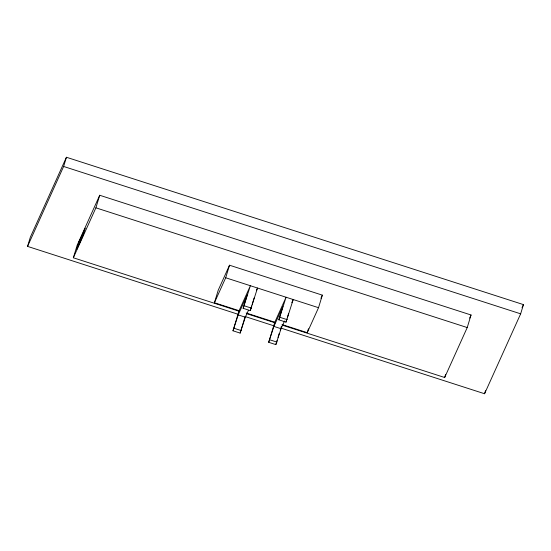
<?xml version="1.0" encoding="UTF-8"?>
<svg xmlns="http://www.w3.org/2000/svg" width="551" height="551" viewBox="0 0 551 551"><rect width="100%" height="100%" fill="white"/><g stroke="black" fill="none" stroke-linecap="round" stroke-linejoin="round"><path stroke-width="0.83" d="M238.039 314.256L27.55 246.387L30.346 237.171L66.43 157.255L523.45 304.613L520.654 313.829L484.57 393.745L281.451 328.251M27.55 246.387L63.634 166.464L66.43 157.255M239.382 311.308L73.345 257.772L77.161 245.216L99.717 195.261L471.043 314.993L467.227 327.556L444.671 377.504L282.732 325.29M73.345 257.772L95.902 207.823L99.717 195.261M239.664 310.881L214.422 302.74L218.23 290.184L229.512 265.21L322.342 295.143L318.526 307.699L307.251 332.673L282.009 324.539M214.422 302.74L225.696 277.766L229.512 265.21M248.453 310.289L245.333 317.204L240.133 333.1L232.99 330.793L239.093 310.702L250.374 285.728L243.143 308.319L250.285 310.619L257.517 288.028L256.456 290.37M232.99 330.793L238.19 314.903L247.213 294.923L243.143 308.319M240.133 333.1L245.257 316.219M250.285 310.619L251.717 305.895M252.2 304.317L254.114 298.008M284.502 321.033L281.038 328.713L275.837 344.609L268.695 342.309L274.797 322.211L286.079 297.237L278.847 319.828L285.99 322.135L293.215 299.537L291.81 302.664M268.695 342.309L273.895 326.412L282.918 306.432L278.847 319.828M275.837 344.609L277.057 340.594M278.035 337.377L279.254 333.355M280.232 330.145L281.451 326.123M285.99 322.135L286.947 318.981M287.422 317.404L288.621 313.464M307.251 332.673L308.443 328.754M444.671 377.504L445.628 374.363M484.57 393.745L485.5 390.673M78.951 242.068L76.637 249.617L82.967 235.628L85.233 228.231L78.951 242.068L80.377 242.53M320.93 298.263L322.342 295.143M469.631 318.12L471.043 314.993M522.038 307.747L523.45 304.613M63.634 166.464L520.654 313.829M95.902 207.823L467.227 327.556M225.696 277.766L318.526 307.699M244.272 305.819L251.408 308.119M279.977 317.335L287.112 319.635M246.18 312.982L275.493 322.438M246.745 313.684L275.369 322.914M245.409 316.632L274.074 325.875M238.19 314.903L245.333 317.204M273.895 326.412L281.038 328.713M234.12 328.3L241.262 330.6M269.825 339.809L276.967 342.109"/></g></svg>
